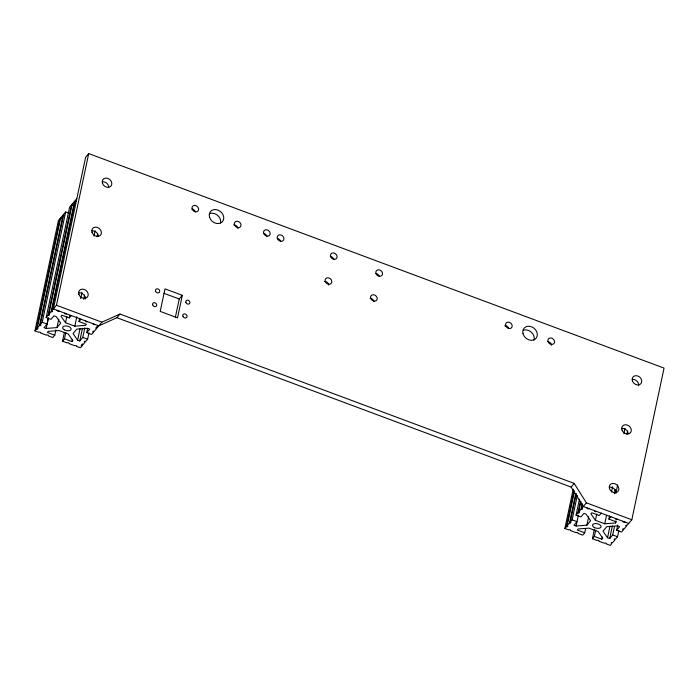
<?xml version="1.0" encoding="UTF-8"?>
<svg xmlns="http://www.w3.org/2000/svg" width="699" height="699" viewBox="0 0 699 699"><rect width="100%" height="100%" fill="white"/><g stroke="black" fill="none" stroke-linecap="round" stroke-linejoin="round"><path stroke-width="1.05" d="M55.911 329.902L54.784 335.205L52.818 337.556L48.152 335.817A0.996 0.524 12 0 0 47.646 335.004A0.996 0.524 12 0 0 46.344 335.136L40.577 332.986A0.996 0.524 12 0 0 40.07 332.182A0.996 0.524 12 0 0 38.768 332.313L34.95 330.889L58.393 220.596L59.948 218.743A0.996 0.524 12 0 0 61.154 218.778M34.95 330.889L36.505 329.046L59.948 218.743M36.505 329.046A0.996 0.524 12 0 0 37.842 328.967A0.996 0.524 12 0 0 37.239 328.163L60.682 217.87L63.024 215.082A0.996 0.524 12 0 0 63.993 215.152M37.239 328.163L39.572 325.376L63.024 215.082M39.572 325.376A0.996 0.524 12 0 0 40.857 325.28A0.996 0.524 12 0 0 40.315 324.502L63.758 214.2L65.654 211.946L68.563 213.029M40.315 324.502L42.211 322.248L65.654 211.946M48.406 317.687L47.051 324.048L44.037 327.639L46.195 328.443L56.96 327.595L60.699 323.139L56.156 316.577L54.006 315.773L50.992 319.364L46.143 317.556L69.585 207.254L71.481 204.999A0.996 0.524 12 0 0 72.451 205.078M46.143 317.556L48.039 315.301L71.481 204.999M48.039 315.301A0.996 0.524 12 0 0 49.314 315.197A0.996 0.524 12 0 0 48.773 314.419L72.224 204.125L74.557 201.338A0.996 0.524 12 0 0 75.903 201.26M46.195 328.443L48.222 318.901M48.773 314.419L51.114 311.632L74.557 201.338M51.114 311.632A0.996 0.524 12 0 0 52.46 311.562A0.996 0.524 12 0 0 51.848 310.758L75.291 200.456L76.846 198.612M51.848 310.758L56.479 305.245L88.712 153.588L664.05 368.111L631.817 519.768L627.186 525.281A0.996 0.524 12 0 0 625.841 525.351A0.996 0.524 12 0 0 626.453 526.155L624.111 528.942A0.996 0.524 12 0 0 622.765 529.021A0.996 0.524 12 0 0 623.377 529.825L621.481 532.079L616.632 530.27L617.759 524.966M56.96 327.595L58.76 319.111M79.669 318.342L78.987 321.531L86.405 324.292L85.514 325.358L74.81 326.206L65.505 322.737L66.859 316.376M82.377 343.856L81.923 345.979L80.368 347.831L76.549 346.407A0.996 0.524 12 0 0 76.042 345.594A0.996 0.524 12 0 0 74.741 345.725L68.983 343.585A0.996 0.524 12 0 0 68.476 342.772A0.996 0.524 12 0 0 67.174 342.903L62.508 341.164L64.308 332.68M62.508 341.164L64.474 338.823L65.828 332.462M65.505 322.737L60.988 316.21L61.879 315.153L69.297 317.914L69.751 315.791M74.81 326.206L76.838 316.656M80.673 298.63L82.019 292.269M93.972 236.052L95.099 230.757M64.474 338.823L71.892 341.584L72.347 339.469M83.723 299.259L84.623 295.013M97.021 236.681L97.703 233.501M85.243 299.032L85.689 296.909M84.815 327.831L82.788 337.372L79.773 340.963L77.615 340.16L80.097 328.495M79.773 340.963L82.473 328.242M96.986 326.45L96.532 328.565L94.199 331.361A0.996 0.524 12 0 0 92.853 331.431A0.996 0.524 12 0 0 93.456 332.235L91.569 334.489L86.72 332.68L87.62 328.443M81.923 345.979A0.996 0.524 12 0 1 81.311 345.175A0.996 0.524 12 0 1 82.657 345.105L84.998 342.318A0.996 0.524 12 0 1 84.387 341.514A0.996 0.524 12 0 1 85.732 341.435L87.628 339.181L88.983 332.82M96.532 328.565A0.996 0.524 12 0 1 95.929 327.77A0.996 0.524 12 0 1 97.275 327.691L97.72 325.568M175.318 317.416L179.241 298.989L182.317 295.327L164.999 288.862L160.202 311.396L177.529 317.853L182.317 295.327M585.605 528.558L584.696 532.795L582.73 535.137L578.064 533.398A0.996 0.524 12 0 0 577.557 532.594A0.996 0.524 12 0 0 576.256 532.725L570.498 530.576A0.996 0.524 12 0 0 569.982 529.763A0.996 0.524 12 0 0 568.68 529.903L564.862 528.479L573.206 489.239M564.862 528.479L566.417 526.635L574.08 490.576M566.417 526.635A0.996 0.524 12 0 0 567.763 526.557A0.996 0.524 12 0 0 567.151 525.753L574.368 491.816M567.151 525.753L569.493 522.966L575.574 494.333M569.493 522.966A0.996 0.524 12 0 0 570.768 522.869A0.996 0.524 12 0 0 570.227 522.092L576.317 493.45M570.227 522.092L572.123 519.829L577.304 495.442M572.123 519.829L576.972 521.637L573.958 525.229L576.107 526.032L586.872 525.185L590.62 520.72L586.077 514.158L583.918 513.354L580.904 516.945L576.063 515.146L579.445 499.235M576.063 515.146L577.951 512.883L580.432 501.218M577.951 512.883A0.996 0.524 12 0 0 579.226 512.786A0.996 0.524 12 0 0 578.693 512.009L580.948 501.401M576.107 526.032L578.318 515.277M578.693 512.009L581.026 509.221L582.153 503.918M581.026 509.221A0.996 0.524 12 0 0 582.372 509.143A0.996 0.524 12 0 0 581.769 508.348L582.669 504.101M586.872 525.185L588.68 516.701M609.58 515.932L608.908 519.112L616.326 521.882L615.435 522.948L604.722 523.787L595.426 520.327L596.78 513.957M618.895 530.401L617.54 536.771L615.653 539.025A0.996 0.524 12 0 0 614.307 539.104A0.996 0.524 12 0 0 614.91 539.899L612.577 542.686A0.996 0.524 12 0 0 611.232 542.765A0.996 0.524 12 0 0 611.835 543.569L610.288 545.412L606.47 543.988A0.996 0.524 12 0 0 605.963 543.184A0.996 0.524 12 0 0 604.661 543.315L598.894 541.166A0.996 0.524 12 0 0 598.388 540.362A0.996 0.524 12 0 0 597.086 540.493L592.42 538.754L594.447 529.204M592.42 538.754L594.386 536.413L595.74 530.043M604.722 523.787L606.531 515.303M611.485 491.974L612.612 486.67M623.884 433.642L625.011 428.338M594.386 536.413L601.804 539.174L602.258 537.05M614.316 493.66L615.216 489.422M626.942 434.271L627.615 431.091M615.836 493.442L617.636 484.957M614.5 526.478L612.7 534.962L609.685 538.553L607.527 537.749L610.009 526.085M609.685 538.553L612.394 525.823M615.435 522.948L615.88 520.825M88.712 153.588L85.636 157.249L53.404 308.906L98.821 325.848L116.89 317.704L119.966 314.043L574.185 483.402L586.391 502.834L631.817 519.768M69.297 317.914L71.272 315.572M78.987 321.531L80.962 319.181M71.892 341.584L72.783 340.527L68.266 334L58.961 330.531L48.257 331.378L47.366 332.444L54.784 335.205M86.72 332.68L89.734 329.098L87.576 328.294L76.811 329.142L73.072 333.598L77.615 340.16M97.275 327.691L101.897 322.178L119.966 314.043M116.89 317.704L571.109 487.063L574.185 483.402M581.769 508.348L586.391 502.834M601.184 513.153L599.218 515.504L591.8 512.734L590.9 513.8L595.426 520.327M608.908 519.112L610.874 516.771M601.804 539.174L602.704 538.108L598.178 531.59L588.881 528.121L578.169 528.968L577.278 530.025L584.696 532.795M616.632 530.27L619.646 526.679L617.497 525.875L606.732 526.731L602.984 531.188L607.527 537.749M163.959 293.292L179.241 298.989M56.479 305.245L101.897 322.178M628.742 523.429L583.316 506.495L571.109 487.063M42.211 322.248L47.051 324.048M82.788 337.372L87.628 339.181M612.7 534.962L617.54 536.771M277.258 238.525A3.617 2.953 40 0 1 280.666 241.312M263.54 233.44A3.591 2.936 40 0 1 266.931 236.201M233.527 224.938A3.582 2.927 40 0 1 237.94 228.538M192.007 209.106A3.582 2.927 40 0 1 195.388 211.867M209.368 213.745A7.82 6.387 40 0 1 217.433 215.231A7.82 6.387 40 0 1 220.561 222.876M370.138 298.412A3.591 2.936 40 0 1 374.07 301.618M324.292 281.47A3.617 2.962 40 0 1 328.74 285.105M375.87 273.492A3.617 2.962 40 0 1 379.277 276.28M330.444 256.577A3.591 2.936 40 0 1 333.834 259.346M621.874 428.435A5.181 4.238 40 0 1 628.244 433.633M102.386 181.792A5.181 4.238 40 0 1 108.756 186.983M523.394 330.243A7.846 6.413 40 0 1 531.467 332.348A7.846 6.413 40 0 1 533.992 340.116M504.704 325.83A3.582 2.927 40 0 1 508.942 328.582M547.929 341.654A3.582 2.927 40 0 1 551.485 345.254M632.298 379.382A5.181 4.238 40 0 1 638.589 385.743M91.953 230.845A5.181 4.238 40 0 1 98.323 236.044M78.786 292.82A5.181 4.238 40 0 1 85.156 298.01M609.397 487.107A5.181 4.238 40 0 1 615.767 492.306M59.031 311.011A0.996 0.524 12 0 1 57.729 311.142A0.996 0.524 12 0 1 57.222 310.33M66.606 313.834A0.996 0.524 12 0 1 65.304 313.965A0.996 0.524 12 0 1 64.789 313.152M95.003 324.423A0.996 0.524 12 0 1 93.701 324.554A0.996 0.524 12 0 1 93.194 323.742M87.436 321.601A0.996 0.524 12 0 1 86.134 321.732A0.996 0.524 12 0 1 85.619 320.92M60.682 217.87A0.996 0.524 12 0 1 61.128 218.097M75.291 200.456A0.996 0.524 12 0 1 75.885 200.831M72.224 204.125A0.996 0.524 12 0 1 72.757 204.492M588.951 508.592A0.996 0.524 12 0 1 587.641 508.732A0.996 0.524 12 0 1 587.134 507.92M596.518 511.415A0.996 0.524 12 0 1 595.216 511.554A0.996 0.524 12 0 1 594.709 510.742M624.923 522.004A0.996 0.524 12 0 1 623.622 522.144A0.996 0.524 12 0 1 623.106 521.332M617.348 519.182A0.996 0.524 12 0 1 616.046 519.322A0.996 0.524 12 0 1 615.539 518.509M263.698 233.405A3.591 2.936 40 0 0 269.368 235.519A3.591 2.936 40 0 0 267.481 229.988A3.591 2.936 40 0 0 263.698 233.405M155.571 291.134A2.289 1.87 40 0 0 159.18 292.488A2.289 1.87 40 0 0 157.983 288.958A2.289 1.87 40 0 0 155.571 291.134M152.705 304.913A2.211 1.809 40 0 0 156.2 306.214A2.211 1.809 40 0 0 155.038 302.816A2.211 1.809 40 0 0 152.705 304.913M277.389 238.525A3.617 2.953 40 0 0 283.104 240.657A3.617 2.953 40 0 0 281.208 235.082A3.617 2.953 40 0 0 277.389 238.525M185.917 302.422A2.211 1.809 40 0 0 189.412 303.724A2.211 1.809 40 0 0 188.249 300.317A2.211 1.809 40 0 0 185.917 302.422M182.92 316.219A2.289 1.87 40 0 0 186.528 317.564A2.289 1.87 40 0 0 185.331 314.043A2.289 1.87 40 0 0 182.92 316.219M234.541 224.903A3.582 2.927 40 0 0 240.203 227.009A3.582 2.927 40 0 0 238.324 221.487A3.582 2.927 40 0 0 234.541 224.903M192.173 209.071A3.582 2.927 40 0 0 197.834 211.185A3.582 2.927 40 0 0 195.956 205.663A3.582 2.927 40 0 0 192.173 209.071M209.639 217.494A7.82 6.387 40 0 0 221.994 222.099A7.82 6.387 40 0 0 217.887 210.058A7.82 6.387 40 0 0 209.639 217.494M330.601 256.55A3.591 2.936 40 0 0 336.28 258.665A3.591 2.936 40 0 0 334.393 253.134A3.591 2.936 40 0 0 330.601 256.55M370.619 297.975A3.591 2.936 40 0 0 376.097 300.745A3.591 2.936 40 0 0 374.935 295.17A3.591 2.936 40 0 0 370.619 297.975M325.28 281.461A3.617 2.962 40 0 0 331.003 283.593A3.617 2.962 40 0 0 329.098 278.019A3.617 2.962 40 0 0 325.28 281.461M376.001 273.484A3.617 2.962 40 0 0 381.715 275.616A3.617 2.962 40 0 0 379.819 270.041A3.617 2.962 40 0 0 376.001 273.484M102.482 183.356A5.181 4.238 40 0 0 110.66 186.415A5.181 4.238 40 0 0 107.943 178.428A5.181 4.238 40 0 0 102.482 183.356M92.05 232.418A5.181 4.238 40 0 0 100.237 235.467A5.181 4.238 40 0 0 97.519 227.49A5.181 4.238 40 0 0 92.05 232.418M78.882 294.384A5.181 4.238 40 0 0 87.06 297.433A5.181 4.238 40 0 0 84.343 289.456A5.181 4.238 40 0 0 78.882 294.384M632.394 380.946A5.181 4.238 40 0 0 640.581 383.996A5.181 4.238 40 0 0 637.855 376.018A5.181 4.238 40 0 0 632.394 380.946M621.97 430.007A5.181 4.238 40 0 0 630.149 433.057A5.181 4.238 40 0 0 627.431 425.079A5.181 4.238 40 0 0 621.97 430.007M523.001 333.65A7.846 6.413 40 0 0 535.154 339.164A7.846 6.413 40 0 0 532.009 326.992A7.846 6.413 40 0 0 523.001 333.65M505.718 325.786A3.582 2.927 40 0 0 511.38 327.901A3.582 2.927 40 0 0 509.501 322.379A3.582 2.927 40 0 0 505.718 325.786M548.086 341.619A3.582 2.927 40 0 0 553.757 343.733A3.582 2.927 40 0 0 551.878 338.211A3.582 2.927 40 0 0 548.086 341.619M609.493 488.68A5.181 4.238 40 0 0 617.68 491.729A5.181 4.238 40 0 0 614.963 483.752A5.181 4.238 40 0 0 609.493 488.68M64.299 329.841A4.351 2.298 12 0 0 71.132 329.299A4.351 2.298 12 0 0 65.225 325.961A4.351 2.298 12 0 0 64.299 329.841M594.22 527.43A4.351 2.298 12 0 0 601.053 526.889A4.351 2.298 12 0 0 595.137 523.551A4.351 2.298 12 0 0 594.22 527.43"/></g></svg>
